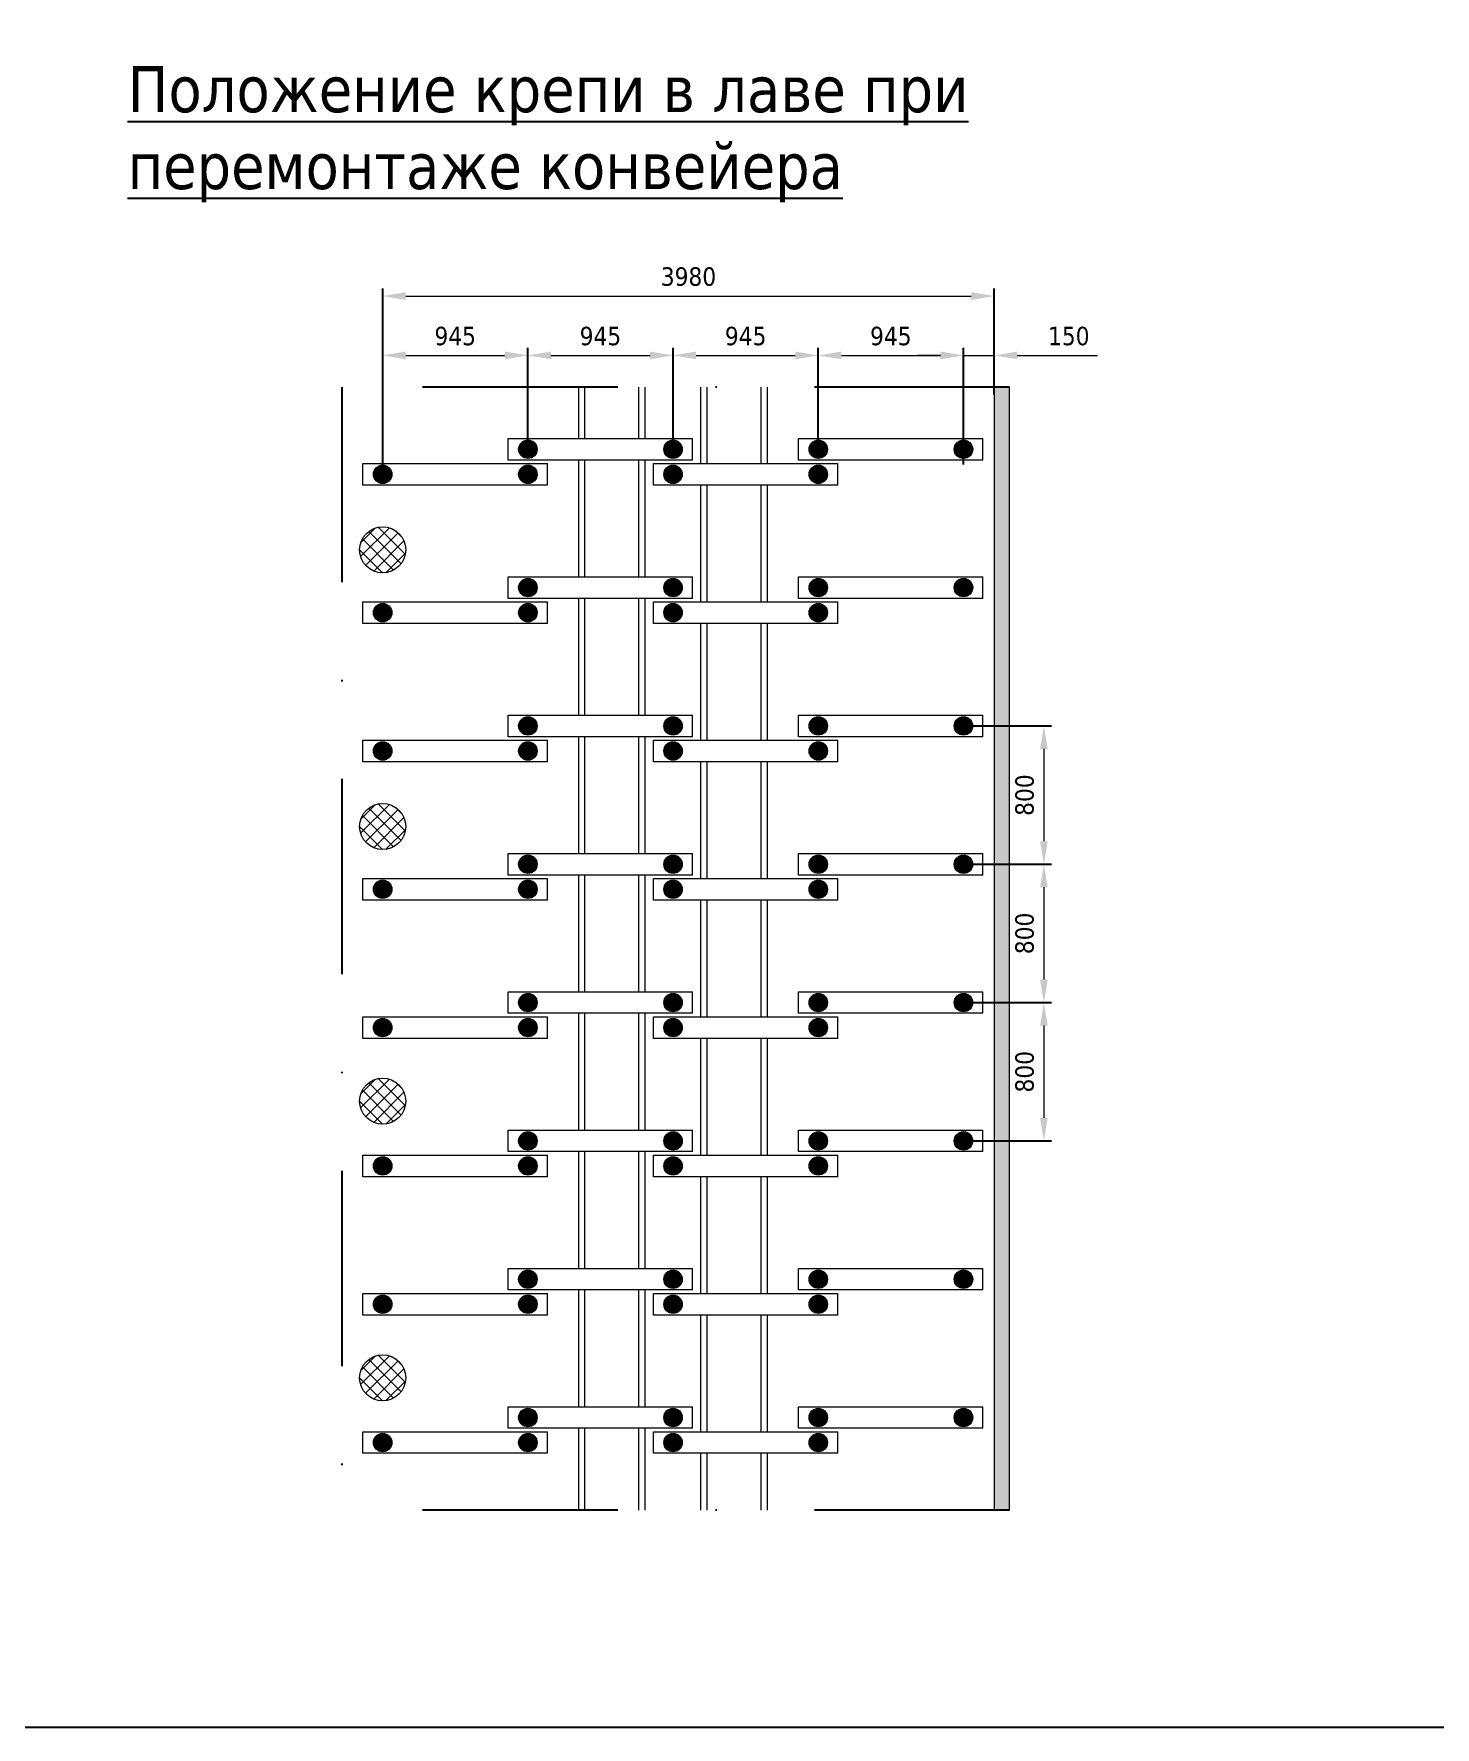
# Model space of a CAD drawing. Header units: millimetres. Extents: x 2161 to 3506, y -1213 to -250.
# Drawn here: x 2266.3 to 2357.5, y -684.8 to -574.7 of the extents above; entities that cross this region are included whole.
import ezdxf

# ---------------------------------------------------------------- set-up
doc = ezdxf.new("R2010")
doc.units = ezdxf.units.MM
doc.linetypes.add('DASHDOT', pattern=[25.4, 12.7, -6.35, 0, -6.35])
doc.styles.add('стиль', font='TAHOMA.TTF')
doc.dimstyles.new('Копия DIN', dxfattribs={"dimtxt": 2, "dimasz": 2.5, "dimexe": 0.5, "dimexo": 0.625, "dimtad": 0, "dimdec": 0, "dimlfac": 100, "dimzin": 4, "dimdsep": 46, "dimtxsty": 'стиль', "dimcen": 2.5, "dimclre": 256, "dimclrt": 256, "dimadec": 0, "dimazin": 2, "dimtfac": 1, "dimtdec": 0, "dimtmove": 0, "dimatfit": 3, "dimfxl": 0, "dimtvp": 1, "dimtolj": 1, "dimtzin": 0, "dimlwd": 0, "dimarcsym": 0})

# ---------------------------------------------------------------- blocks, each defined once
blk = doc.blocks.new('*D433')
at = {"linetype": 'ByBlock', "lineweight": -2}
for p, q in [((2289, -601.06), (2289, -595.08)), ((2298.45, -601.06), (2298.45, -595.08))]:
    blk.add_line(p, q, dxfattribs=at)
at = {"color": 0, "linetype": 'ByBlock', "lineweight": 0}
blk.add_line((2290.5, -595.58), (2296.95, -595.58), dxfattribs=at)
at = {"color": 0, "linetype": 'ByBlock', "lineweight": -2}
for points in [[(2290.5, -595.33), (2290.5, -595.83), (2289, -595.58)], [(2296.95, -595.33), (2296.95, -595.83), (2298.45, -595.58)]]:
    blk.add_solid(points, dxfattribs=at)
at = {"layer": 'Defpoints', "color": 0, "linetype": 'ByBlock', "lineweight": -2}
for p in [(2298.45, -595.58), (2289, -601.69), (2298.45, -601.69)]:
    blk.add_point(p, dxfattribs=at)
at = {"linetype": 'ByBlock', "lineweight": 0, "insert": (2293.72, -594.33), "char_height": 1.2, "attachment_point": 5, "style": 'стиль'}
blk.add_mtext('\\A1;945', dxfattribs=at)
blk = doc.blocks.new('*D434')
at = {"linetype": 'ByBlock', "lineweight": -2}
for p, q in [((2298.45, -601.06), (2298.45, -595.08)), ((2307.9, -601.06), (2307.9, -595.08))]:
    blk.add_line(p, q, dxfattribs=at)
at = {"color": 0, "linetype": 'ByBlock', "lineweight": 0}
blk.add_line((2299.95, -595.58), (2306.4, -595.58), dxfattribs=at)
at = {"color": 0, "linetype": 'ByBlock', "lineweight": -2}
for points in [[(2299.95, -595.33), (2299.95, -595.83), (2298.45, -595.58)], [(2306.4, -595.33), (2306.4, -595.83), (2307.9, -595.58)]]:
    blk.add_solid(points, dxfattribs=at)
at = {"layer": 'Defpoints', "color": 0, "linetype": 'ByBlock', "lineweight": -2}
for p in [(2307.9, -595.58), (2298.45, -601.69), (2307.9, -601.69)]:
    blk.add_point(p, dxfattribs=at)
at = {"linetype": 'ByBlock', "lineweight": 0, "insert": (2303.17, -594.33), "char_height": 1.2, "attachment_point": 5, "style": 'стиль'}
blk.add_mtext('\\A1;945', dxfattribs=at)
blk = doc.blocks.new('*D435')
at = {"linetype": 'ByBlock', "lineweight": -2}
for p, q in [((2307.9, -601.06), (2307.9, -595.08)), ((2317.35, -601.06), (2317.35, -595.08))]:
    blk.add_line(p, q, dxfattribs=at)
at = {"color": 0, "linetype": 'ByBlock', "lineweight": 0}
blk.add_line((2309.4, -595.58), (2315.85, -595.58), dxfattribs=at)
at = {"color": 0, "linetype": 'ByBlock', "lineweight": -2}
for points in [[(2309.4, -595.33), (2309.4, -595.83), (2307.9, -595.58)], [(2315.85, -595.33), (2315.85, -595.83), (2317.35, -595.58)]]:
    blk.add_solid(points, dxfattribs=at)
at = {"layer": 'Defpoints', "color": 0, "linetype": 'ByBlock', "lineweight": -2}
for p in [(2317.35, -595.58), (2307.9, -601.69), (2317.35, -601.69)]:
    blk.add_point(p, dxfattribs=at)
at = {"linetype": 'ByBlock', "lineweight": 0, "insert": (2312.62, -594.33), "char_height": 1.2, "attachment_point": 5, "style": 'стиль'}
blk.add_mtext('\\A1;945', dxfattribs=at)
blk = doc.blocks.new('*D436')
at = {"linetype": 'ByBlock', "lineweight": -2}
for p, q in [((2317.35, -601.06), (2317.35, -595.08)), ((2326.8, -601.06), (2326.8, -595.08))]:
    blk.add_line(p, q, dxfattribs=at)
at = {"color": 0, "linetype": 'ByBlock', "lineweight": 0}
blk.add_line((2318.85, -595.58), (2325.3, -595.58), dxfattribs=at)
at = {"color": 0, "linetype": 'ByBlock', "lineweight": -2}
for points in [[(2318.85, -595.33), (2318.85, -595.83), (2317.35, -595.58)], [(2325.3, -595.33), (2325.3, -595.83), (2326.8, -595.58)]]:
    blk.add_solid(points, dxfattribs=at)
at = {"layer": 'Defpoints', "color": 0, "linetype": 'ByBlock', "lineweight": -2}
for p in [(2326.8, -595.58), (2317.35, -601.69), (2326.8, -601.69)]:
    blk.add_point(p, dxfattribs=at)
at = {"linetype": 'ByBlock', "lineweight": 0, "insert": (2322.07, -594.33), "char_height": 1.2, "attachment_point": 5, "style": 'стиль'}
blk.add_mtext('\\A1;945', dxfattribs=at)
blk = doc.blocks.new('*D485')
at = {"linetype": 'ByBlock', "lineweight": -2}
for p, q in [((2289, -602.69), (2289, -591.22)), ((2328.8, -598.12), (2328.8, -591.22))]:
    blk.add_line(p, q, dxfattribs=at)
at = {"color": 0, "linetype": 'ByBlock', "lineweight": 0}
blk.add_line((2290.5, -591.72), (2327.3, -591.72), dxfattribs=at)
at = {"color": 0, "linetype": 'ByBlock', "lineweight": -2}
for points in [[(2290.5, -591.47), (2290.5, -591.97), (2289, -591.72)], [(2327.3, -591.47), (2327.3, -591.97), (2328.8, -591.72)]]:
    blk.add_solid(points, dxfattribs=at)
at = {"layer": 'Defpoints', "color": 0, "linetype": 'ByBlock', "lineweight": -2}
for p in [(2328.8, -591.72), (2328.8, -598.74), (2289, -603.32)]:
    blk.add_point(p, dxfattribs=at)
at = {"linetype": 'ByBlock', "lineweight": 0, "insert": (2308.9, -590.46), "char_height": 1.2, "attachment_point": 5, "style": 'стиль'}
blk.add_mtext('\\A1;3980', dxfattribs=at)
blk = doc.blocks.new('*D486')
at = {"linetype": 'ByBlock', "lineweight": -2}
for p, q in [((2326.8, -619.69), (2332.53, -619.69)), ((2326.8, -628.69), (2332.53, -628.69))]:
    blk.add_line(p, q, dxfattribs=at)
at = {"color": 0, "linetype": 'ByBlock', "lineweight": 0}
blk.add_line((2332.03, -621.19), (2332.03, -627.19), dxfattribs=at)
at = {"color": 0, "linetype": 'ByBlock', "lineweight": -2}
for points in [[(2331.78, -621.19), (2332.28, -621.19), (2332.03, -619.69)], [(2331.78, -627.19), (2332.28, -627.19), (2332.03, -628.69)]]:
    blk.add_solid(points, dxfattribs=at)
at = {"layer": 'Defpoints', "color": 0, "linetype": 'ByBlock', "lineweight": -2}
for p in [(2326.17, -619.69), (2326.17, -628.69), (2332.03, -628.69)]:
    blk.add_point(p, dxfattribs=at)
at = {"linetype": 'ByBlock', "lineweight": 0, "insert": (2330.78, -624.19), "char_height": 1.2, "attachment_point": 5, "rotation": 90, "style": 'стиль'}
blk.add_mtext('\\A1;800', dxfattribs=at)
blk = doc.blocks.new('*D487')
at = {"linetype": 'ByBlock', "lineweight": -2}
for p, q in [((2326.8, -628.69), (2332.53, -628.69)), ((2326.8, -637.69), (2332.53, -637.69))]:
    blk.add_line(p, q, dxfattribs=at)
at = {"color": 0, "linetype": 'ByBlock', "lineweight": 0}
blk.add_line((2332.03, -630.19), (2332.03, -636.19), dxfattribs=at)
at = {"color": 0, "linetype": 'ByBlock', "lineweight": -2}
for points in [[(2331.78, -630.19), (2332.28, -630.19), (2332.03, -628.69)], [(2331.78, -636.19), (2332.28, -636.19), (2332.03, -637.69)]]:
    blk.add_solid(points, dxfattribs=at)
at = {"layer": 'Defpoints', "color": 0, "linetype": 'ByBlock', "lineweight": -2}
for p in [(2326.17, -628.69), (2326.17, -637.69), (2332.03, -637.69)]:
    blk.add_point(p, dxfattribs=at)
at = {"linetype": 'ByBlock', "lineweight": 0, "insert": (2330.78, -633.19), "char_height": 1.2, "attachment_point": 5, "rotation": 90, "style": 'стиль'}
blk.add_mtext('\\A1;800', dxfattribs=at)
blk = doc.blocks.new('*D488')
at = {"linetype": 'ByBlock', "lineweight": -2}
for p, q in [((2326.8, -637.69), (2332.53, -637.69)), ((2326.8, -646.69), (2332.53, -646.69))]:
    blk.add_line(p, q, dxfattribs=at)
at = {"color": 0, "linetype": 'ByBlock', "lineweight": 0}
blk.add_line((2332.03, -639.19), (2332.03, -645.19), dxfattribs=at)
at = {"color": 0, "linetype": 'ByBlock', "lineweight": -2}
for points in [[(2331.78, -639.19), (2332.28, -639.19), (2332.03, -637.69)], [(2331.78, -645.19), (2332.28, -645.19), (2332.03, -646.69)]]:
    blk.add_solid(points, dxfattribs=at)
at = {"layer": 'Defpoints', "color": 0, "linetype": 'ByBlock', "lineweight": -2}
for p in [(2326.17, -637.69), (2326.17, -646.69), (2332.03, -646.69)]:
    blk.add_point(p, dxfattribs=at)
at = {"linetype": 'ByBlock', "lineweight": 0, "insert": (2330.78, -642.19), "char_height": 1.2, "attachment_point": 5, "rotation": 90, "style": 'стиль'}
blk.add_mtext('\\A1;800', dxfattribs=at)
blk = doc.blocks.new('*D437')
at = {"color": 0, "linetype": 'ByBlock', "lineweight": 0}
for p, q in [((2325.3, -595.58), (2323.8, -595.58)), ((2326.8, -595.58), (2328.8, -595.58)), ((2330.3, -595.58), (2335.51, -595.58))]:
    blk.add_line(p, q, dxfattribs=at)
at = {"linetype": 'ByBlock', "lineweight": -2}
for p, q in [((2326.8, -602.69), (2326.8, -595.08)), ((2328.8, -597.02), (2328.8, -595.08))]:
    blk.add_line(p, q, dxfattribs=at)
at = {"color": 0, "linetype": 'ByBlock', "lineweight": -2}
for points in [[(2325.3, -595.33), (2325.3, -595.83), (2326.8, -595.58)], [(2330.3, -595.33), (2330.3, -595.83), (2328.8, -595.58)]]:
    blk.add_solid(points, dxfattribs=at)
at = {"layer": 'Defpoints', "color": 0, "linetype": 'ByBlock', "lineweight": -2}
for p in [(2328.8, -595.58), (2328.8, -597.64), (2326.8, -603.32)]:
    blk.add_point(p, dxfattribs=at)
at = {"linetype": 'ByBlock', "lineweight": 0, "insert": (2333.65, -594.33), "char_height": 1.2, "attachment_point": 5, "style": 'стиль'}
blk.add_mtext('\\A1;150', dxfattribs=at)

msp = doc.modelspace()

# ---------------------------------------------------------------- hatches: boundary and pattern name
at = {"linetype": 'ByBlock', "lineweight": 0}
msp.add_hatch(color=8, dxfattribs=at).paths.add_polyline_path([(2328.801, -597.643), (2328.801, -670.719), (2329.801, -670.719), (2329.801, -597.643)])
at = {"lineweight": 15}
h = msp.add_hatch(color=9, dxfattribs=at)
edge = h.paths.add_edge_path()
edge.add_arc((2298.448, -601.69), 0.6, 0, 360)
h = msp.add_hatch(color=9, dxfattribs=at)
edge = h.paths.add_edge_path()
edge.add_arc((2298.448, -601.69), 0.6, 0, 360)
h = msp.add_hatch(color=9, dxfattribs=at)
edge = h.paths.add_edge_path()
edge.add_arc((2307.898, -601.69), 0.6, 0, 360)
h = msp.add_hatch(color=9, dxfattribs=at)
edge = h.paths.add_edge_path()
edge.add_arc((2317.348, -601.69), 0.6, 0, 360)
h = msp.add_hatch(color=9, dxfattribs=at)
edge = h.paths.add_edge_path()
edge.add_arc((2317.348, -601.69), 0.6, 0, 360)
h = msp.add_hatch(color=9, dxfattribs=at)
edge = h.paths.add_edge_path()
edge.add_arc((2326.798, -601.69), 0.6, 0, 360)
h = msp.add_hatch(color=9, dxfattribs=at)
edge = h.paths.add_edge_path()
edge.add_arc((2288.998, -603.32), 0.6, 0, 360)
h = msp.add_hatch(color=9, dxfattribs=at)
edge = h.paths.add_edge_path()
edge.add_arc((2298.448, -603.32), 0.6, 0, 360)
h = msp.add_hatch(color=9, dxfattribs=at)
edge = h.paths.add_edge_path()
edge.add_arc((2307.898, -603.32), 0.6, 0, 360)
h = msp.add_hatch(color=9, dxfattribs=at)
edge = h.paths.add_edge_path()
edge.add_arc((2317.348, -603.32), 0.6, 0, 360)
at = {"lineweight": 0}
h = msp.add_hatch(dxfattribs=at)
h.set_pattern_fill('NET', scale=0.2, angle=45, style=0)
h.set_pattern_definition([(45, (-1190.7566, 303.4582), (-0.44901281, 0.44901281), []), (135, (-1190.7566, 303.4582), (-0.44901281, -0.44901281), [])])
edge = h.paths.add_edge_path()
edge.add_arc((2288.998, -608.233), 1.5, 0, 360)
at = {"lineweight": 15}
h = msp.add_hatch(color=9, dxfattribs=at)
edge = h.paths.add_edge_path()
edge.add_arc((2298.448, -610.69), 0.6, 0, 360)
h = msp.add_hatch(color=9, dxfattribs=at)
edge = h.paths.add_edge_path()
edge.add_arc((2298.448, -610.69), 0.6, 0, 360)
h = msp.add_hatch(color=9, dxfattribs=at)
edge = h.paths.add_edge_path()
edge.add_arc((2307.898, -610.69), 0.6, 0, 360)
h = msp.add_hatch(color=9, dxfattribs=at)
edge = h.paths.add_edge_path()
edge.add_arc((2317.348, -610.69), 0.6, 0, 360)
h = msp.add_hatch(color=9, dxfattribs=at)
edge = h.paths.add_edge_path()
edge.add_arc((2317.348, -610.69), 0.6, 0, 360)
h = msp.add_hatch(color=9, dxfattribs=at)
edge = h.paths.add_edge_path()
edge.add_arc((2326.798, -610.69), 0.6, 0, 360)
h = msp.add_hatch(color=9, dxfattribs=at)
edge = h.paths.add_edge_path()
edge.add_arc((2288.998, -612.32), 0.6, 0, 360)
h = msp.add_hatch(color=9, dxfattribs=at)
edge = h.paths.add_edge_path()
edge.add_arc((2298.448, -612.32), 0.6, 0, 360)
h = msp.add_hatch(color=9, dxfattribs=at)
edge = h.paths.add_edge_path()
edge.add_arc((2307.898, -612.32), 0.6, 0, 360)
h = msp.add_hatch(color=9, dxfattribs=at)
edge = h.paths.add_edge_path()
edge.add_arc((2317.348, -612.32), 0.6, 0, 360)
h = msp.add_hatch(color=9, dxfattribs=at)
edge = h.paths.add_edge_path()
edge.add_arc((2298.448, -619.69), 0.6, 0, 360)
h = msp.add_hatch(color=9, dxfattribs=at)
edge = h.paths.add_edge_path()
edge.add_arc((2298.448, -619.69), 0.6, 0, 360)
h = msp.add_hatch(color=9, dxfattribs=at)
edge = h.paths.add_edge_path()
edge.add_arc((2307.898, -619.69), 0.6, 0, 360)
h = msp.add_hatch(color=9, dxfattribs=at)
edge = h.paths.add_edge_path()
edge.add_arc((2317.348, -619.69), 0.6, 0, 360)
h = msp.add_hatch(color=9, dxfattribs=at)
edge = h.paths.add_edge_path()
edge.add_arc((2317.348, -619.69), 0.6, 0, 360)
h = msp.add_hatch(color=9, dxfattribs=at)
edge = h.paths.add_edge_path()
edge.add_arc((2326.798, -619.69), 0.6, 0, 360)
h = msp.add_hatch(color=9, dxfattribs=at)
edge = h.paths.add_edge_path()
edge.add_arc((2288.998, -621.32), 0.6, 0, 360)
h = msp.add_hatch(color=9, dxfattribs=at)
edge = h.paths.add_edge_path()
edge.add_arc((2298.448, -621.32), 0.6, 0, 360)
h = msp.add_hatch(color=9, dxfattribs=at)
edge = h.paths.add_edge_path()
edge.add_arc((2307.898, -621.32), 0.6, 0, 360)
h = msp.add_hatch(color=9, dxfattribs=at)
edge = h.paths.add_edge_path()
edge.add_arc((2317.348, -621.32), 0.6, 0, 360)
at = {"lineweight": 0}
h = msp.add_hatch(dxfattribs=at)
h.set_pattern_fill('NET', scale=0.2, angle=45, style=0)
h.set_pattern_definition([(45, (-1190.7566, 285.4582), (-0.44901281, 0.44901281), []), (135, (-1190.7566, 285.4582), (-0.44901281, -0.44901281), [])])
edge = h.paths.add_edge_path()
edge.add_arc((2288.998, -626.233), 1.5, 0, 360)
at = {"lineweight": 15}
h = msp.add_hatch(color=9, dxfattribs=at)
edge = h.paths.add_edge_path()
edge.add_arc((2298.448, -628.69), 0.6, 0, 360)
h = msp.add_hatch(color=9, dxfattribs=at)
edge = h.paths.add_edge_path()
edge.add_arc((2298.448, -628.69), 0.6, 0, 360)
h = msp.add_hatch(color=9, dxfattribs=at)
edge = h.paths.add_edge_path()
edge.add_arc((2307.898, -628.69), 0.6, 0, 360)
h = msp.add_hatch(color=9, dxfattribs=at)
edge = h.paths.add_edge_path()
edge.add_arc((2317.348, -628.69), 0.6, 0, 360)
h = msp.add_hatch(color=9, dxfattribs=at)
edge = h.paths.add_edge_path()
edge.add_arc((2317.348, -628.69), 0.6, 0, 360)
h = msp.add_hatch(color=9, dxfattribs=at)
edge = h.paths.add_edge_path()
edge.add_arc((2326.798, -628.69), 0.6, 0, 360)
h = msp.add_hatch(color=9, dxfattribs=at)
edge = h.paths.add_edge_path()
edge.add_arc((2288.998, -630.32), 0.6, 0, 360)
h = msp.add_hatch(color=9, dxfattribs=at)
edge = h.paths.add_edge_path()
edge.add_arc((2298.448, -630.32), 0.6, 0, 360)
h = msp.add_hatch(color=9, dxfattribs=at)
edge = h.paths.add_edge_path()
edge.add_arc((2307.898, -630.32), 0.6, 0, 360)
h = msp.add_hatch(color=9, dxfattribs=at)
edge = h.paths.add_edge_path()
edge.add_arc((2317.348, -630.32), 0.6, 0, 360)
h = msp.add_hatch(color=9, dxfattribs=at)
edge = h.paths.add_edge_path()
edge.add_arc((2298.448, -637.69), 0.6, 0, 360)
h = msp.add_hatch(color=9, dxfattribs=at)
edge = h.paths.add_edge_path()
edge.add_arc((2298.448, -637.69), 0.6, 0, 360)
h = msp.add_hatch(color=9, dxfattribs=at)
edge = h.paths.add_edge_path()
edge.add_arc((2307.898, -637.69), 0.6, 0, 360)
h = msp.add_hatch(color=9, dxfattribs=at)
edge = h.paths.add_edge_path()
edge.add_arc((2317.348, -637.69), 0.6, 0, 360)
h = msp.add_hatch(color=9, dxfattribs=at)
edge = h.paths.add_edge_path()
edge.add_arc((2317.348, -637.69), 0.6, 0, 360)
h = msp.add_hatch(color=9, dxfattribs=at)
edge = h.paths.add_edge_path()
edge.add_arc((2326.798, -637.69), 0.6, 0, 360)
h = msp.add_hatch(color=9, dxfattribs=at)
edge = h.paths.add_edge_path()
edge.add_arc((2288.998, -639.32), 0.6, 0, 360)
h = msp.add_hatch(color=9, dxfattribs=at)
edge = h.paths.add_edge_path()
edge.add_arc((2298.448, -639.32), 0.6, 0, 360)
h = msp.add_hatch(color=9, dxfattribs=at)
edge = h.paths.add_edge_path()
edge.add_arc((2307.898, -639.32), 0.6, 0, 360)
h = msp.add_hatch(color=9, dxfattribs=at)
edge = h.paths.add_edge_path()
edge.add_arc((2317.348, -639.32), 0.6, 0, 360)
at = {"lineweight": 0}
h = msp.add_hatch(dxfattribs=at)
h.set_pattern_fill('NET', scale=0.2, angle=45, style=0)
h.set_pattern_definition([(45, (-1190.7566, 267.58404), (-0.44901281, 0.44901281), []), (135, (-1190.7566, 267.58404), (-0.44901281, -0.44901281), [])])
edge = h.paths.add_edge_path()
edge.add_arc((2288.998, -644.107), 1.5, 0, 360)
at = {"lineweight": 15}
h = msp.add_hatch(color=9, dxfattribs=at)
edge = h.paths.add_edge_path()
edge.add_arc((2298.448, -646.69), 0.6, 0, 360)
h = msp.add_hatch(color=9, dxfattribs=at)
edge = h.paths.add_edge_path()
edge.add_arc((2298.448, -646.69), 0.6, 0, 360)
h = msp.add_hatch(color=9, dxfattribs=at)
edge = h.paths.add_edge_path()
edge.add_arc((2307.898, -646.69), 0.6, 0, 360)
h = msp.add_hatch(color=9, dxfattribs=at)
edge = h.paths.add_edge_path()
edge.add_arc((2317.348, -646.69), 0.6, 0, 360)
h = msp.add_hatch(color=9, dxfattribs=at)
edge = h.paths.add_edge_path()
edge.add_arc((2317.348, -646.69), 0.6, 0, 360)
h = msp.add_hatch(color=9, dxfattribs=at)
edge = h.paths.add_edge_path()
edge.add_arc((2326.798, -646.69), 0.6, 0, 360)
h = msp.add_hatch(color=9, dxfattribs=at)
edge = h.paths.add_edge_path()
edge.add_arc((2288.998, -648.32), 0.6, 0, 360)
h = msp.add_hatch(color=9, dxfattribs=at)
edge = h.paths.add_edge_path()
edge.add_arc((2298.448, -648.32), 0.6, 0, 360)
h = msp.add_hatch(color=9, dxfattribs=at)
edge = h.paths.add_edge_path()
edge.add_arc((2307.898, -648.32), 0.6, 0, 360)
h = msp.add_hatch(color=9, dxfattribs=at)
edge = h.paths.add_edge_path()
edge.add_arc((2317.348, -648.32), 0.6, 0, 360)
h = msp.add_hatch(color=9, dxfattribs=at)
edge = h.paths.add_edge_path()
edge.add_arc((2298.448, -655.69), 0.6, 0, 360)
h = msp.add_hatch(color=9, dxfattribs=at)
edge = h.paths.add_edge_path()
edge.add_arc((2298.448, -655.69), 0.6, 0, 360)
h = msp.add_hatch(color=9, dxfattribs=at)
edge = h.paths.add_edge_path()
edge.add_arc((2307.898, -655.69), 0.6, 0, 360)
h = msp.add_hatch(color=9, dxfattribs=at)
edge = h.paths.add_edge_path()
edge.add_arc((2317.348, -655.69), 0.6, 0, 360)
h = msp.add_hatch(color=9, dxfattribs=at)
edge = h.paths.add_edge_path()
edge.add_arc((2317.348, -655.69), 0.6, 0, 360)
h = msp.add_hatch(color=9, dxfattribs=at)
edge = h.paths.add_edge_path()
edge.add_arc((2326.798, -655.69), 0.6, 0, 360)
h = msp.add_hatch(color=9, dxfattribs=at)
edge = h.paths.add_edge_path()
edge.add_arc((2288.998, -657.32), 0.6, 0, 360)
h = msp.add_hatch(color=9, dxfattribs=at)
edge = h.paths.add_edge_path()
edge.add_arc((2298.448, -657.32), 0.6, 0, 360)
h = msp.add_hatch(color=9, dxfattribs=at)
edge = h.paths.add_edge_path()
edge.add_arc((2307.898, -657.32), 0.6, 0, 360)
h = msp.add_hatch(color=9, dxfattribs=at)
edge = h.paths.add_edge_path()
edge.add_arc((2317.348, -657.32), 0.6, 0, 360)
at = {"lineweight": 0}
h = msp.add_hatch(dxfattribs=at)
h.set_pattern_fill('NET', scale=0.2, angle=45, style=0)
h.set_pattern_definition([(45, (-1190.7566, 249.58404), (-0.44901281, 0.44901281), []), (135, (-1190.7566, 249.58404), (-0.44901281, -0.44901281), [])])
edge = h.paths.add_edge_path()
edge.add_arc((2288.998, -662.107), 1.5, 0, 360)
at = {"lineweight": 15}
h = msp.add_hatch(color=9, dxfattribs=at)
edge = h.paths.add_edge_path()
edge.add_arc((2298.448, -664.69), 0.6, 0, 360)
h = msp.add_hatch(color=9, dxfattribs=at)
edge = h.paths.add_edge_path()
edge.add_arc((2298.448, -664.69), 0.6, 0, 360)
h = msp.add_hatch(color=9, dxfattribs=at)
edge = h.paths.add_edge_path()
edge.add_arc((2307.898, -664.69), 0.6, 0, 360)
h = msp.add_hatch(color=9, dxfattribs=at)
edge = h.paths.add_edge_path()
edge.add_arc((2317.348, -664.69), 0.6, 0, 360)
h = msp.add_hatch(color=9, dxfattribs=at)
edge = h.paths.add_edge_path()
edge.add_arc((2317.348, -664.69), 0.6, 0, 360)
h = msp.add_hatch(color=9, dxfattribs=at)
edge = h.paths.add_edge_path()
edge.add_arc((2326.798, -664.69), 0.6, 0, 360)
h = msp.add_hatch(color=9, dxfattribs=at)
edge = h.paths.add_edge_path()
edge.add_arc((2288.998, -666.32), 0.6, 0, 360)
h = msp.add_hatch(color=9, dxfattribs=at)
edge = h.paths.add_edge_path()
edge.add_arc((2298.448, -666.32), 0.6, 0, 360)
h = msp.add_hatch(color=9, dxfattribs=at)
edge = h.paths.add_edge_path()
edge.add_arc((2307.898, -666.32), 0.6, 0, 360)
h = msp.add_hatch(color=9, dxfattribs=at)
edge = h.paths.add_edge_path()
edge.add_arc((2317.348, -666.32), 0.6, 0, 360)

# ---------------------------------------------------------------- linework, layer by layer
at = {"color": 7, "linetype": 'DASHDOT'}
for p, q in [((2329.801, -597.643), (2286.333, -597.643)), ((2286.333, -597.643), (2286.333, -670.719)), ((2329.801, -670.719), (2286.333, -670.719))]:
    msp.add_line(p, q, dxfattribs=at)
at = {"color": 7, "lineweight": 15}
for p, q in [((2301.754, -600.99), (2301.754, -597.643)), ((2302.154, -600.99), (2302.154, -597.643)), ((2305.674, -600.99), (2305.674, -597.643)), ((2306.074, -600.99), (2306.074, -597.643)), ((2309.714, -602.62), (2309.714, -597.643)), ((2310.114, -602.62), (2310.114, -597.643)), ((2313.634, -602.62), (2313.634, -597.643)), ((2314.034, -602.62), (2314.034, -597.643)), ((2328.801, -597.643), (2328.801, -615.546)), ((2329.801, -614.546), (2329.801, -597.643)), ((2297.165, -600.99), (2309.165, -600.99)), ((2297.165, -602.39), (2297.165, -600.99)), ((2309.165, -602.39), (2309.165, -600.99)), ((2316.065, -600.99), (2328.065, -600.99)), ((2316.065, -602.39), (2316.065, -600.99)), ((2328.065, -602.39), (2328.065, -600.99)), ((2287.715, -602.62), (2299.715, -602.62)), ((2287.715, -604.02), (2287.715, -602.62)), ((2309.165, -602.39), (2297.165, -602.39)), ((2299.715, -604.02), (2299.715, -602.62)), ((2301.754, -609.99), (2301.754, -602.39)), ((2302.154, -609.99), (2302.154, -602.39)), ((2305.674, -609.99), (2305.674, -602.39)), ((2306.074, -609.99), (2306.074, -602.39)), ((2306.615, -602.62), (2318.615, -602.62)), ((2306.615, -604.02), (2306.615, -602.62)), ((2328.065, -602.39), (2316.065, -602.39)), ((2318.615, -604.02), (2318.615, -602.62)), ((2299.715, -604.02), (2287.715, -604.02)), ((2318.615, -604.02), (2306.615, -604.02)), ((2309.714, -611.62), (2309.714, -604.02)), ((2310.114, -611.62), (2310.114, -604.02)), ((2313.634, -611.62), (2313.634, -604.02)), ((2314.034, -611.62), (2314.034, -604.02)), ((2297.165, -609.99), (2309.165, -609.99)), ((2297.165, -611.39), (2297.165, -609.99)), ((2309.165, -611.39), (2309.165, -609.99)), ((2316.065, -609.99), (2328.065, -609.99)), ((2316.065, -611.39), (2316.065, -609.99)), ((2328.065, -611.39), (2328.065, -609.99)), ((2309.165, -611.39), (2297.165, -611.39)), ((2301.754, -618.99), (2301.754, -611.39)), ((2302.154, -618.99), (2302.154, -611.39)), ((2305.674, -618.99), (2305.674, -611.39)), ((2306.074, -618.99), (2306.074, -611.39)), ((2328.065, -611.39), (2316.065, -611.39)), ((2287.715, -611.62), (2299.715, -611.62)), ((2287.715, -613.02), (2287.715, -611.62)), ((2299.715, -613.02), (2299.715, -611.62)), ((2306.615, -611.62), (2318.615, -611.62)), ((2306.615, -613.02), (2306.615, -611.62)), ((2318.615, -613.02), (2318.615, -611.62)), ((2299.715, -613.02), (2287.715, -613.02)), ((2318.615, -613.02), (2306.615, -613.02)), ((2309.714, -620.62), (2309.714, -613.02)), ((2310.114, -620.62), (2310.114, -613.02)), ((2313.634, -620.62), (2313.634, -613.02)), ((2314.034, -620.62), (2314.034, -613.02)), ((2297.165, -618.99), (2309.165, -618.99)), ((2297.165, -620.39), (2297.165, -618.99)), ((2309.165, -620.39), (2309.165, -618.99)), ((2316.065, -618.99), (2328.065, -618.99)), ((2316.065, -620.39), (2316.065, -618.99)), ((2328.065, -620.39), (2328.065, -618.99)), ((2287.715, -620.62), (2299.715, -620.62)), ((2287.715, -622.02), (2287.715, -620.62)), ((2309.165, -620.39), (2297.165, -620.39)), ((2299.715, -622.02), (2299.715, -620.62)), ((2301.754, -627.99), (2301.754, -620.39)), ((2302.154, -627.99), (2302.154, -620.39)), ((2305.674, -627.99), (2305.674, -620.39)), ((2306.074, -627.99), (2306.074, -620.39)), ((2306.615, -620.62), (2318.615, -620.62)), ((2306.615, -622.02), (2306.615, -620.62)), ((2328.065, -620.39), (2316.065, -620.39)), ((2318.615, -622.02), (2318.615, -620.62)), ((2299.715, -622.02), (2287.715, -622.02)), ((2318.615, -622.02), (2306.615, -622.02)), ((2309.714, -629.62), (2309.714, -622.02)), ((2310.114, -629.62), (2310.114, -622.02)), ((2313.634, -629.62), (2313.634, -622.02)), ((2314.034, -629.62), (2314.034, -622.02)), ((2297.165, -627.99), (2309.165, -627.99)), ((2297.165, -629.39), (2297.165, -627.99)), ((2309.165, -629.39), (2309.165, -627.99)), ((2316.065, -627.99), (2328.065, -627.99)), ((2316.065, -629.39), (2316.065, -627.99)), ((2328.065, -629.39), (2328.065, -627.99)), ((2287.715, -629.62), (2299.715, -629.62)), ((2287.715, -631.02), (2287.715, -629.62)), ((2309.165, -629.39), (2297.165, -629.39)), ((2299.715, -631.02), (2299.715, -629.62)), ((2301.754, -636.99), (2301.754, -629.39)), ((2302.154, -636.99), (2302.154, -629.39)), ((2305.674, -636.99), (2305.674, -629.39)), ((2306.074, -636.99), (2306.074, -629.39)), ((2306.615, -629.62), (2318.615, -629.62)), ((2306.615, -631.02), (2306.615, -629.62)), ((2328.065, -629.39), (2316.065, -629.39)), ((2318.615, -631.02), (2318.615, -629.62)), ((2299.715, -631.02), (2287.715, -631.02)), ((2318.615, -631.02), (2306.615, -631.02)), ((2309.714, -638.62), (2309.714, -631.02)), ((2310.114, -638.62), (2310.114, -631.02)), ((2313.634, -638.62), (2313.634, -631.02)), ((2314.034, -638.62), (2314.034, -631.02)), ((2297.165, -636.99), (2309.165, -636.99)), ((2297.165, -638.39), (2297.165, -636.99)), ((2309.165, -638.39), (2309.165, -636.99)), ((2316.065, -636.99), (2328.065, -636.99)), ((2316.065, -638.39), (2316.065, -636.99)), ((2328.065, -638.39), (2328.065, -636.99)), ((2287.715, -638.62), (2299.715, -638.62)), ((2287.715, -640.02), (2287.715, -638.62)), ((2289.235, -638.625), (2290.735, -638.625)), ((2291.553, -638.625), (2293.053, -638.625)), ((2293.791, -638.625), (2295.291, -638.625)), ((2295.992, -638.625), (2297.492, -638.625)), ((2309.165, -638.39), (2297.165, -638.39)), ((2299.715, -640.02), (2299.715, -638.62)), ((2301.754, -645.99), (2301.754, -638.39)), ((2302.154, -645.99), (2302.154, -638.39)), ((2305.674, -645.99), (2305.674, -638.39)), ((2306.074, -645.99), (2306.074, -638.39)), ((2306.615, -638.62), (2318.615, -638.62)), ((2306.615, -640.02), (2306.615, -638.62)), ((2328.065, -638.39), (2316.065, -638.39)), ((2318.615, -640.02), (2318.615, -638.62)), ((2299.715, -640.02), (2287.715, -640.02)), ((2318.615, -640.02), (2306.615, -640.02)), ((2309.714, -647.62), (2309.714, -640.02)), ((2310.114, -647.62), (2310.114, -640.02)), ((2313.634, -647.62), (2313.634, -640.02)), ((2314.034, -647.62), (2314.034, -640.02)), ((2297.165, -645.99), (2309.165, -645.99)), ((2297.165, -647.39), (2297.165, -645.99)), ((2309.165, -647.39), (2309.165, -645.99)), ((2316.065, -645.99), (2328.065, -645.99)), ((2316.065, -647.39), (2316.065, -645.99)), ((2328.065, -647.39), (2328.065, -645.99)), ((2287.715, -647.62), (2299.715, -647.62)), ((2287.715, -649.02), (2287.715, -647.62)), ((2309.165, -647.39), (2297.165, -647.39)), ((2299.715, -649.02), (2299.715, -647.62)), ((2301.754, -654.99), (2301.754, -647.39)), ((2302.154, -654.99), (2302.154, -647.39)), ((2305.674, -654.99), (2305.674, -647.39)), ((2306.074, -654.99), (2306.074, -647.39)), ((2306.615, -647.62), (2318.615, -647.62)), ((2306.615, -649.02), (2306.615, -647.62)), ((2328.065, -647.39), (2316.065, -647.39)), ((2318.615, -649.02), (2318.615, -647.62)), ((2299.715, -649.02), (2287.715, -649.02)), ((2318.615, -649.02), (2306.615, -649.02)), ((2309.714, -656.62), (2309.714, -649.02)), ((2310.114, -656.62), (2310.114, -649.02)), ((2313.634, -656.62), (2313.634, -649.02)), ((2314.034, -656.62), (2314.034, -649.02)), ((2297.165, -654.99), (2309.165, -654.99)), ((2297.165, -656.39), (2297.165, -654.99)), ((2309.165, -656.39), (2309.165, -654.99)), ((2316.065, -654.99), (2328.065, -654.99)), ((2316.065, -656.39), (2316.065, -654.99)), ((2328.065, -656.39), (2328.065, -654.99)), ((2287.715, -656.62), (2299.715, -656.62)), ((2287.715, -658.02), (2287.715, -656.62)), ((2309.165, -656.39), (2297.165, -656.39)), ((2299.715, -658.02), (2299.715, -656.62)), ((2301.754, -663.99), (2301.754, -656.39)), ((2302.154, -663.99), (2302.154, -656.39)), ((2305.674, -663.99), (2305.674, -656.39)), ((2306.074, -663.99), (2306.074, -656.39)), ((2306.615, -656.62), (2318.615, -656.62)), ((2306.615, -658.02), (2306.615, -656.62)), ((2328.065, -656.39), (2316.065, -656.39)), ((2318.615, -658.02), (2318.615, -656.62)), ((2299.715, -658.02), (2287.715, -658.02)), ((2318.615, -658.02), (2306.615, -658.02)), ((2309.714, -665.62), (2309.714, -658.02)), ((2310.114, -665.62), (2310.114, -658.02)), ((2313.634, -665.62), (2313.634, -658.02)), ((2314.034, -665.62), (2314.034, -658.02)), ((2297.165, -663.99), (2309.165, -663.99)), ((2297.165, -665.39), (2297.165, -663.99)), ((2309.165, -665.39), (2309.165, -663.99)), ((2316.065, -663.99), (2328.065, -663.99)), ((2316.065, -665.39), (2316.065, -663.99)), ((2328.065, -665.39), (2328.065, -663.99)), ((2309.165, -665.39), (2297.165, -665.39)), ((2301.754, -670.719), (2301.754, -665.39)), ((2302.154, -670.719), (2302.154, -665.39)), ((2305.674, -670.719), (2305.674, -665.39)), ((2306.074, -670.719), (2306.074, -665.39)), ((2328.065, -665.39), (2316.065, -665.39)), ((2287.715, -665.62), (2299.715, -665.62)), ((2287.715, -667.02), (2287.715, -665.62)), ((2299.715, -667.02), (2299.715, -665.62)), ((2306.615, -665.62), (2318.615, -665.62)), ((2306.615, -667.02), (2306.615, -665.62)), ((2318.615, -667.02), (2318.615, -665.62)), ((2299.715, -667.02), (2287.715, -667.02)), ((2318.615, -667.02), (2306.615, -667.02)), ((2309.714, -670.719), (2309.714, -667.02)), ((2310.114, -670.719), (2310.114, -667.02)), ((2313.634, -670.719), (2313.634, -667.02)), ((2314.034, -670.719), (2314.034, -667.02))]:
    msp.add_line(p, q, dxfattribs=at)
at = {"color": 7, "linetype": 'ByBlock', "lineweight": 0}
for p, q in [((2328.801, -597.643), (2328.801, -615.546)), ((2329.801, -614.546), (2329.801, -597.643)), ((2329.801, -670.719), (2329.801, -614.546)), ((2328.801, -615.546), (2328.801, -670.719))]:
    msp.add_line(p, q, dxfattribs=at)
at = {"lineweight": 18}
msp.add_line((2206.644, -684.836), (2497.119, -684.836), dxfattribs=at)
at = {"linetype": 'ByBlock', "lineweight": -2}
msp.add_lwpolyline([(2175.102, -684.836), (2769.102, -684.836), (2769.102, -264.836), (2175.102, -264.836)], close=True, dxfattribs=at)
at = {"color": 7, "lineweight": 15}
msp.add_lwpolyline([(2328.801, -597.643), (2328.801, -615.546)], dxfattribs=at)
for centre, radius in [((2298.448, -601.69), 0.6), ((2298.448, -601.69), 0.6), ((2307.898, -601.69), 0.6), ((2317.348, -601.69), 0.6), ((2317.348, -601.69), 0.6), ((2326.798, -601.69), 0.6), ((2288.998, -603.32), 0.6), ((2298.448, -603.32), 0.6), ((2307.898, -603.32), 0.6), ((2317.348, -603.32), 0.6), ((2288.998, -608.233), 1.5), ((2298.448, -610.69), 0.6), ((2298.448, -610.69), 0.6), ((2307.898, -610.69), 0.6), ((2317.348, -610.69), 0.6), ((2317.348, -610.69), 0.6), ((2326.798, -610.69), 0.6), ((2288.998, -612.32), 0.6), ((2298.448, -612.32), 0.6), ((2307.898, -612.32), 0.6), ((2317.348, -612.32), 0.6), ((2298.448, -619.69), 0.6), ((2298.448, -619.69), 0.6), ((2307.898, -619.69), 0.6), ((2317.348, -619.69), 0.6), ((2317.348, -619.69), 0.6), ((2326.798, -619.69), 0.6), ((2288.998, -621.32), 0.6), ((2298.448, -621.32), 0.6), ((2307.898, -621.32), 0.6), ((2317.348, -621.32), 0.6), ((2288.998, -626.233), 1.5), ((2298.448, -628.69), 0.6), ((2298.448, -628.69), 0.6), ((2307.898, -628.69), 0.6), ((2317.348, -628.69), 0.6), ((2317.348, -628.69), 0.6), ((2326.798, -628.69), 0.6), ((2288.998, -630.32), 0.6), ((2298.448, -630.32), 0.6), ((2307.898, -630.32), 0.6), ((2317.348, -630.32), 0.6), ((2298.448, -637.69), 0.6), ((2298.448, -637.69), 0.6), ((2307.898, -637.69), 0.6), ((2317.348, -637.69), 0.6), ((2317.348, -637.69), 0.6), ((2326.798, -637.69), 0.6), ((2288.998, -639.32), 0.6), ((2298.448, -639.32), 0.6), ((2307.898, -639.32), 0.6), ((2317.348, -639.32), 0.6), ((2288.998, -644.107), 1.5), ((2298.448, -646.69), 0.6), ((2298.448, -646.69), 0.6), ((2307.898, -646.69), 0.6), ((2317.348, -646.69), 0.6), ((2317.348, -646.69), 0.6), ((2326.798, -646.69), 0.6), ((2288.998, -648.32), 0.6), ((2298.448, -648.32), 0.6), ((2307.898, -648.32), 0.6), ((2317.348, -648.32), 0.6), ((2298.448, -655.69), 0.6), ((2298.448, -655.69), 0.6), ((2307.898, -655.69), 0.6), ((2317.348, -655.69), 0.6), ((2317.348, -655.69), 0.6), ((2326.798, -655.69), 0.6), ((2288.998, -657.32), 0.6), ((2298.448, -657.32), 0.6), ((2307.898, -657.32), 0.6), ((2317.348, -657.32), 0.6), ((2288.998, -662.107), 1.5), ((2298.448, -664.69), 0.6), ((2298.448, -664.69), 0.6), ((2307.898, -664.69), 0.6), ((2317.348, -664.69), 0.6), ((2317.348, -664.69), 0.6), ((2326.798, -664.69), 0.6), ((2288.998, -666.32), 0.6), ((2298.448, -666.32), 0.6), ((2307.898, -666.32), 0.6), ((2317.348, -666.32), 0.6)]:
    msp.add_circle(centre, radius, dxfattribs=at)

# ---------------------------------------------------------------- texts
at = {"color": 7, "insert": (2241.552, -576.754), "char_height": 3, "width": 125.89643, "attachment_point": 1, "style": 'стиль'}
msp.add_mtext('\\A1;{\\W9.1392;\\L   \\W1;Положение крепи в лаве при\\P\\W9.1393;   \\W1;перемонтаже конвейера\\P\\W9.7635;     }', dxfattribs=at)

# ---------------------------------------------------------------- dimensions: what is measured, and where the dimension line sits
at = {"color": 7, "linetype": 'ByBlock', "lineweight": 0}
dim = msp.add_linear_dim(base=(2328.801, -591.718), p1=(2288.998, -603.32), p2=(2328.801, -598.741), text='3980', dimstyle='Копия DIN', override={"dimtxt": 1.2, "dimasz": 1.5}, dxfattribs=at)
dim.commit()
dim.dimension.update_dxf_attribs({"geometry": '*D485', "text_midpoint": (2308.899, -590.463)})
for base, p1, p2, picture, middle in [((2298.448, -595.578), (2288.998, -601.69), (2298.448, -601.69), '*D433', (2293.723, -594.328)), ((2307.898, -595.578), (2298.448, -601.69), (2307.898, -601.69), '*D434', (2303.173, -594.328)), ((2317.348, -595.578), (2307.898, -601.69), (2317.348, -601.69), '*D435', (2312.623, -594.328)), ((2326.798, -595.578), (2317.348, -601.69), (2326.798, -601.69), '*D436', (2322.073, -594.328))]:
    dim = msp.add_linear_dim(base=base, p1=p1, p2=p2, dimstyle='Копия DIN', override={"dimtxt": 1.2, "dimasz": 1.5}, dxfattribs=at)
    dim.commit()
    dim.dimension.update_dxf_attribs({"geometry": picture, "text_midpoint": middle})
dim = msp.add_linear_dim(base=(2328.801, -595.578), p1=(2326.798, -603.32), p2=(2328.801, -597.643), text='150', dimstyle='Копия DIN', override={"dimtxt": 1.2, "dimasz": 1.5}, dxfattribs=at)
dim.commit()
dim.dimension.update_dxf_attribs({"geometry": '*D437', "text_midpoint": (2333.653, -595.578), "dimtype": 160})
for base, p1, p2, picture, middle in [((2332.033, -628.69), (2326.173, -619.69), (2326.173, -628.69), '*D486', (2330.778, -624.19)), ((2332.033, -637.69), (2326.173, -628.69), (2326.173, -637.69), '*D487', (2330.778, -633.19)), ((2332.033, -646.69), (2326.173, -637.69), (2326.173, -646.69), '*D488', (2330.778, -642.19))]:
    dim = msp.add_linear_dim(base=base, p1=p1, p2=p2, angle=90, text='800', dimstyle='Копия DIN', override={"dimtxt": 1.2, "dimasz": 1.5}, dxfattribs=at)
    dim.commit()
    dim.dimension.update_dxf_attribs({"geometry": picture, "text_midpoint": middle})

doc.saveas('drawing.dxf')
